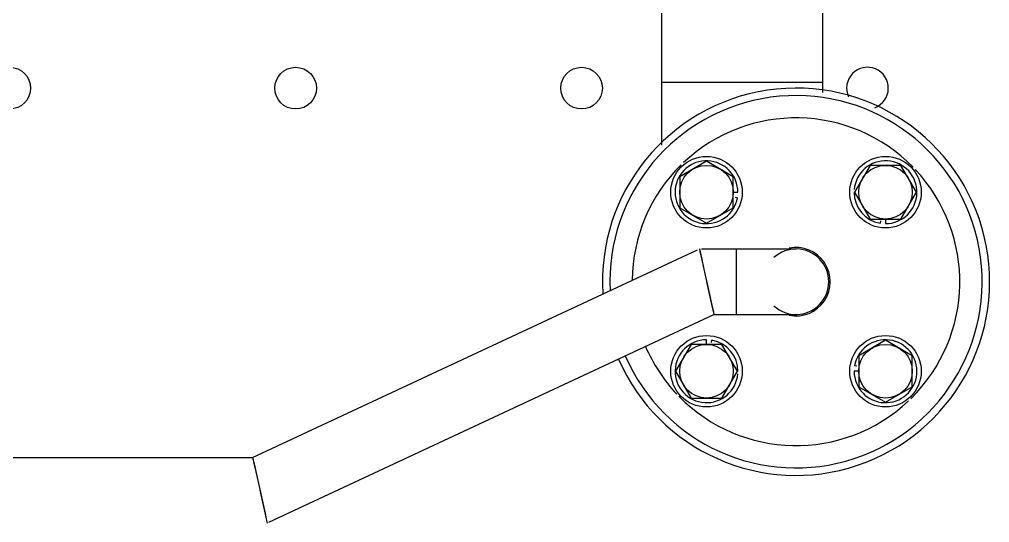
# Model space of a CAD drawing. Header units: millimetres. Extents: x 32496 to 166256, y 3504 to 23939.
# Drawn here: x 46571.9 to 46897.6, y 21369 to 21538 of the extents above; entities that cross this region are included whole.
import ezdxf

# ---------------------------------------------------------------- set-up
doc = ezdxf.new("R2010")
doc.units = ezdxf.units.MM
doc.layers.add('变压器模型_1__0', color=7, linetype='Continuous')

msp = doc.modelspace()

# ---------------------------------------------------------------- linework, layer by layer
at = {"layer": '变压器模型_1__0', "color": 6, "linetype": 'Continuous'}
for p, q in [((46787.64, 21495.695), (46787.64, 21541.888)), ((46841.64, 21513.45), (46841.64, 21541.888)), ((46802.588, 21490.333), (46793.588, 21485.136)), ((46811.588, 21485.136), (46802.588, 21490.333)), ((46857.496, 21488.94), (46852.299, 21479.94)), ((46867.888, 21488.94), (46857.496, 21488.94)), ((46873.084, 21479.94), (46867.888, 21488.94)), ((46793.588, 21485.136), (46793.588, 21474.744)), ((46811.588, 21474.744), (46811.588, 21485.136)), ((46811.588, 21479.94), (46813.138, 21479.94)), ((46812.205, 21478.244), (46812.977, 21478.108)), ((46852.299, 21479.94), (46857.496, 21470.94)), ((46867.888, 21470.94), (46873.084, 21479.94)), ((46793.588, 21474.744), (46802.588, 21469.548)), ((46802.588, 21469.548), (46811.588, 21474.744)), ((46857.496, 21470.94), (46867.888, 21470.94)), ((46860.996, 21470.323), (46860.86, 21469.55)), ((46862.692, 21470.94), (46862.692, 21469.39)), ((46650.199, 21390.888), (46799.596, 21460.607)), ((46800.199, 21460.888), (46800.856, 21457.932)), ((46800.199, 21460.888), (46800.383, 21460.058)), ((46800.865, 21460.888), (46832.64, 21460.888)), ((46800.856, 21457.932), (46801.692, 21454.16)), ((46801.692, 21454.16), (46803.583, 21445.636)), ((46802.64, 21449.888), (46804.424, 21441.844)), ((46803.583, 21445.636), (46804.372, 21442.078)), ((46804.372, 21442.078), (46804.898, 21439.712)), ((46804.424, 21441.844), (46804.898, 21439.712)), ((46655.683, 21369.17), (46805.08, 21438.888)), ((46804.898, 21439.712), (46805.08, 21438.888)), ((46805.08, 21438.888), (46832.64, 21438.888)), ((46797.392, 21428.836), (46792.195, 21419.836)), ((46807.784, 21428.836), (46797.392, 21428.836)), ((46802.588, 21428.836), (46802.588, 21430.386)), ((46804.284, 21429.453), (46804.42, 21430.226)), ((46812.98, 21419.836), (46807.784, 21428.836)), ((46862.692, 21430.228), (46853.692, 21425.032)), ((46871.692, 21425.032), (46862.692, 21430.228)), ((46853.692, 21425.032), (46853.692, 21414.64)), ((46871.692, 21414.64), (46871.692, 21425.032)), ((46853.075, 21421.532), (46852.302, 21421.668)), ((46792.195, 21419.836), (46797.392, 21410.836)), ((46807.784, 21410.836), (46812.98, 21419.836)), ((46853.692, 21419.836), (46852.142, 21419.836)), ((46853.692, 21414.64), (46862.692, 21409.444)), ((46862.692, 21409.444), (46871.692, 21414.64)), ((46797.392, 21410.836), (46807.784, 21410.836)), ((45612.64, 21390.888), (46650.199, 21390.888)), ((46650.199, 21390.888), (46650.384, 21390.058)), ((46650.199, 21390.888), (46650.855, 21387.932)), ((46650.855, 21387.932), (46651.692, 21384.16)), ((46652.64, 21379.888), (46654.425, 21371.844)), ((46654.373, 21372.078), (46654.897, 21369.711)), ((46654.425, 21371.844), (46654.897, 21369.711)), ((46654.897, 21369.711), (46655.08, 21368.888))]:
    msp.add_line(p, q, dxfattribs=at)
at = {"layer": '变压器模型_1__0', "color": 9, "linetype": 'Continuous'}
for p, q in [((46787.64, 21516.888), (46841.64, 21516.888)), ((46812.64, 21438.888), (46812.64, 21460.888))]:
    msp.add_line(p, q, dxfattribs=at)
at = {"layer": '变压器模型_1__0', "color": 6, "linetype": 'Continuous'}
for points in [[(46800.383, 21460.058), (46800.907, 21457.7), (46801.692, 21454.16)], [(46650.384, 21390.058), (46650.906, 21387.7), (46651.692, 21384.16)], [(46651.692, 21384.16), (46653.583, 21375.636), (46654.373, 21372.078)]]:
    msp.add_lwpolyline(points, dxfattribs=at)
for centre, radius in [((46568.64, 21514.888), 7), ((46664.64, 21514.888), 7), ((46760.64, 21514.888), 7), ((46802.588, 21479.94), 12), ((46862.692, 21479.94), 12), ((46802.588, 21479.94), 9), ((46862.692, 21479.94), 9), ((46802.588, 21419.836), 12), ((46862.692, 21419.836), 12), ((46802.588, 21419.836), 9), ((46862.692, 21419.836), 9)]:
    msp.add_circle(centre, radius, dxfattribs=at)
for centre, radius, start, end in [((46856.64, 21514.888), 7, 290.35103, 204.66052), ((46832.64, 21449.888), 65, 203.53876, 183.50017), ((46832.64, 21449.888), 62.5, 203.46516, 182.61209), ((46832.64, 21449.888), 55, 44.35394, 133.32601), ((46802.588, 21479.94), 10.55, 0, 350), ((46862.692, 21479.94), 10.55, 270, 175.00619), ((46832.64, 21449.888), 55, 134.43568, 179.45058), ((46832.64, 21449.888), 55, 314.43568, 43.28626), ((46862.692, 21479.94), 10.55, 179.77788, 260), ((46832.64, 21449.888), 11.5, 258.54965, 101.51989), ((46832.64, 21449.888), 55, 203.2524, 223.28626), ((46802.588, 21419.836), 10.55, 90, 355.00619), ((46802.588, 21419.836), 10.55, 359.77788, 80), ((46862.692, 21419.836), 10.55, 180, 170), ((46832.64, 21449.888), 55, 224.35394, 313.32601)]:
    msp.add_arc(centre, radius, start, end, dxfattribs=at)
at = {"layer": '变压器模型_1__0', "color": 9, "linetype": 'Continuous'}
msp.add_arc((46832.64, 21449.888), 11, 227.39653, 132.60347, dxfattribs=at)

doc.saveas('drawing.dxf')
